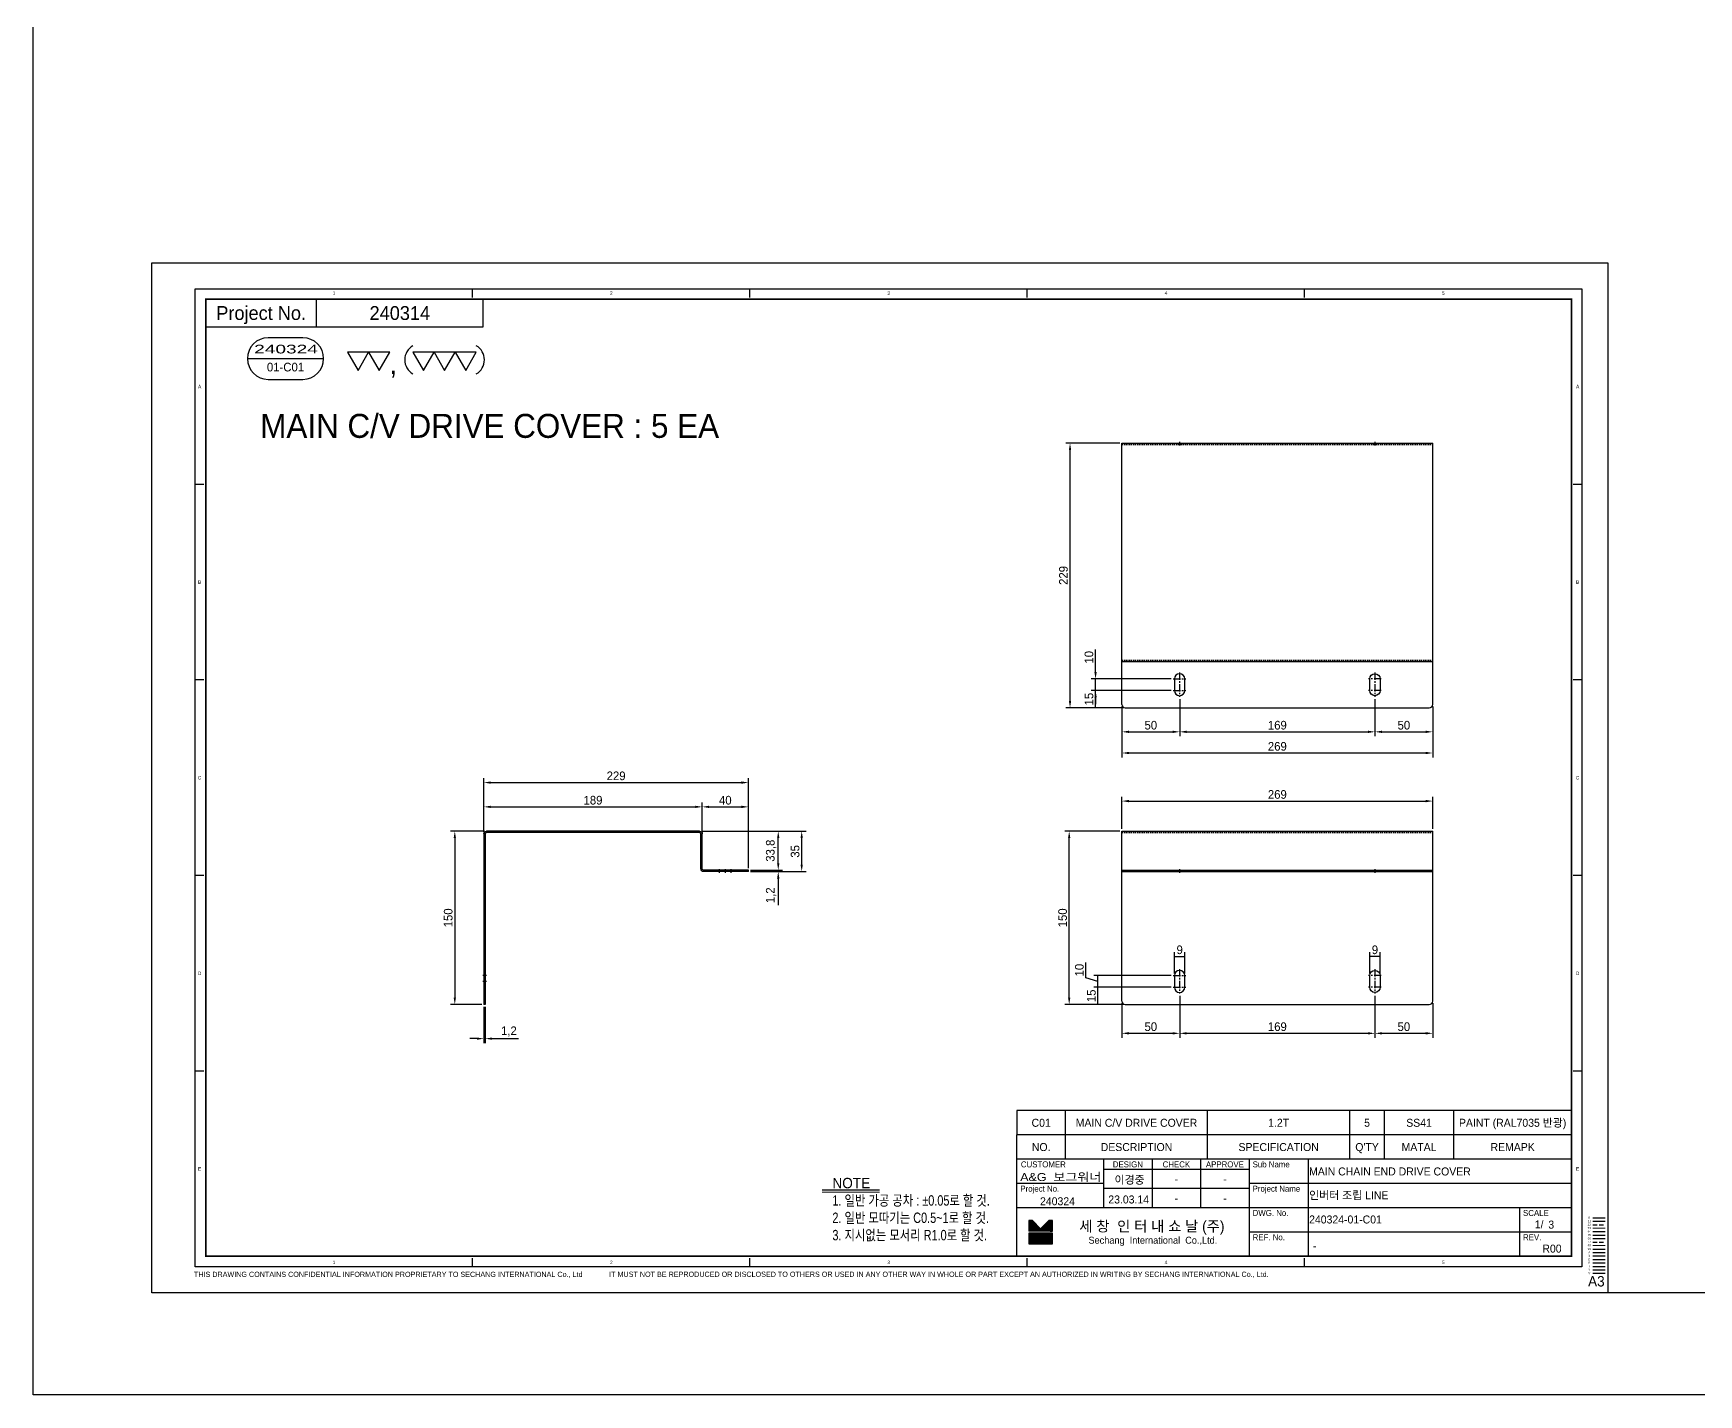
# Model space of a CAD drawing. Header units: inches. Extents: x 0 to 77285, y -118 to 40065.
# Drawn here: x 71242 to 72683, y 7894 to 9072 of the extents above; entities that cross this region are included whole.
import ezdxf
from ezdxf.enums import TextEntityAlignment as Align

# ---------------------------------------------------------------- set-up
doc = ezdxf.new("R2010")
doc.units = ezdxf.units.IN
doc.header["$LTSCALE"] = 5
doc.header["$MEASUREMENT"] = 0
for name, pattern in [('CENTER', [2, 1.25, -0.25, 0.25, -0.25]), ('HIDDEN', [0.375, 0.25, -0.125]), ('PHANTOM', [2.5, 1.25, -0.25, 0.25, -0.25, 0.25, -0.25])]:
    doc.linetypes.add(name, pattern=pattern)
for name, color, linetype in [('11', 1, 'CENTER'), ('22', 2, 'HIDDEN'), ('44', 4, 'Continuous'), ('55', 5, 'Continuous'), ('66', 6, 'PHANTOM'), ('77', 40, 'HIDDEN'), ('99', 181, 'Continuous'), ('A', 8, 'Continuous'), ('B', 123, 'Continuous'), ('D', 3, 'Continuous'), ('G', 231, 'Continuous'), ('T', 3, 'Continuous'), ('VV', 1, 'Continuous'), ('Y', 60, 'Continuous')]:
    doc.layers.add(name, color=color, linetype=linetype)
doc.layers.add('33', color=3, linetype='PHANTOM', lineweight=9)
doc.layers.add('88', color=35, linetype='Continuous', lineweight=5)
doc.styles.add('SCI', font='')
doc.styles.get('SCI').set_extended_font_data('Gulim')
doc.dimstyles.new('SCH', dxfattribs={"dimtxt": 2.5, "dimasz": 2, "dimexe": 1.25, "dimexo": 0.625, "dimtad": 1, "dimdec": 8, "dimtxsty": 'SCI', "dimcen": 2.5, "dimclrd": 4, "dimclre": 4, "dimclrt": 7, "dimadec": 8, "dimazin": 2, "dimtfac": 1, "dimtdec": 8, "dimtmove": 0, "dimatfit": 3, "dimfxl": 1, "dimarcsym": 0})

# ---------------------------------------------------------------- blocks, each defined once
blk = doc.blocks.new('J2')
for p, q in [((0, 2.25), (-2.6, 2.25)), ((-2.6, 2.25), (-1.3, 0)), ((-1.3, 0), (0, 2.25)), ((2.6, 2.25), (0, 2.25)), ((0, 2.25), (1.3, 0)), ((1.3, 0), (2.6, 2.25))]:
    blk.add_line(p, q)
blk = doc.blocks.new('J3')
for p, q in [((-3.9, 2.25), (-2.6, 0)), ((-1.3, 2.25), (-3.9, 2.25)), ((-2.6, 0), (-1.3, 2.25)), ((-1.3, 2.25), (0, 0)), ((1.3, 2.25), (-1.3, 2.25)), ((0, 0), (1.3, 2.25)), ((1.3, 2.25), (2.6, 0)), ((3.9, 2.25), (1.3, 2.25)), ((2.6, 0), (3.9, 2.25))]:
    blk.add_line(p, q)
blk = doc.blocks.new('A$C645fd8c3')
at = {"linetype": 'Continuous'}
h = blk.add_hatch(dxfattribs=at)
h.set_pattern_fill('ANSI31', color=5, scale=0.563055, style=0)
h.set_pattern_definition([(45, (-482.600826, -378.99261), (-0.04976753, 0.04976753), [])])
h.paths.add_polyline_path([(259.73, -279.27), (259.73, -276.17), (258.74, -276.17), (256.35, -278.56), (253.96, -276.17), (252.97, -276.17), (252.97, -279.27)])
h.paths.add_polyline_path([(252.97, -279.83), (252.97, -282.93), (259.73, -282.93), (259.73, -279.83)])
at = {"color": 2}
for p, q in [((12.5, -289.5), (12.5, -7.5)), ((12.5, -7.5), (412.5, -7.5)), ((92.5, -10), (92.5, -7.5)), ((172.5, -10), (172.5, -7.5)), ((252.5, -10), (252.5, -7.5)), ((332.5, -10), (332.5, -7.5)), ((412.5, -7.5), (412.5, -289.5)), ((15, -63.9), (12.5, -63.9)), ((412.5, -63.9), (410, -63.9)), ((15, -120.3), (12.5, -120.3)), ((412.5, -120.3), (410, -120.3)), ((15, -176.7), (12.5, -176.7)), ((412.5, -176.7), (410, -176.7)), ((15, -233.1), (12.5, -233.1)), ((412.5, -233.1), (410, -233.1)), ((92.5, -289.5), (92.5, -287)), ((172.5, -289.5), (172.5, -287)), ((252.5, -289.5), (252.5, -287)), ((332.5, -289.5), (332.5, -287)), ((412.5, -289.5), (12.5, -289.5))]:
    blk.add_line(p, q, dxfattribs=at)
at = {"color": 40}
for p, q in [((47.5, -18.5), (47.5, -10.5)), ((95.5, -18.5), (95.5, -10.5))]:
    blk.add_line(p, q, dxfattribs=at)
at = {"color": 7, "linetype": 'Continuous'}
blk.add_line((27.52, -27.62), (49.52, -27.62), dxfattribs=at)
for p, q in [((409.5, -244.5), (249.5, -244.5)), ((249.5, -244.5), (249.5, -251.5)), ((249.5, -286.5), (249.5, -251.5)), ((409.5, -251.5), (249.5, -251.5)), ((409.5, -258.5), (249.5, -258.5)), ((316.5, -258.5), (316.5, -286.5)), ((316.5, -261.5), (274.5, -261.5)), ((316.5, -267), (274.5, -267)), ((415.59, -275.4), (419.2, -275.4))]:
    blk.add_line(p, q)
at = {"color": 3}
for p, q in [((263.5, -251.5), (263.5, -244.5)), ((304.5, -251.5), (304.5, -244.5)), ((345.5, -251.5), (345.5, -244.5)), ((355.5, -251.5), (355.5, -244.5)), ((375.5, -251.5), (375.5, -244.5)), ((263.5, -258.5), (263.5, -251.5)), ((304.5, -258.5), (304.5, -251.5)), ((345.5, -258.5), (345.5, -251.5)), ((355.5, -258.5), (355.5, -251.5)), ((375.5, -258.5), (375.5, -251.5)), ((274.5, -258.5), (274.5, -272.5)), ((288.5, -258.5), (288.5, -272.5)), ((302.5, -258.5), (302.5, -272.5)), ((333.5, -258.5), (333.5, -286.5)), ((274.5, -265.5), (249.5, -265.5)), ((409.58, -265.5), (316.5, -265.5)), ((409.5, -272.5), (249.5, -272.5)), ((409.58, -279.5), (316.5, -279.5))]:
    blk.add_line(p, q, dxfattribs=at)
at = {"color": 5, "linetype": 'Continuous'}
for p, q in [((252.97, -276.17), (252.97, -279.27)), ((253.96, -276.17), (252.97, -276.17)), ((253.96, -276.17), (256.35, -278.56)), ((258.74, -276.17), (256.35, -278.56)), ((259.73, -276.17), (258.74, -276.17)), ((259.73, -279.27), (259.73, -276.17)), ((259.73, -279.27), (252.97, -279.27)), ((252.97, -279.83), (252.97, -282.93)), ((259.73, -279.83), (252.97, -279.83)), ((252.97, -282.93), (259.73, -282.93)), ((259.73, -282.93), (259.73, -279.83))]:
    blk.add_line(p, q, dxfattribs=at)
at = {"color": 40, "const_width": 0.5}
blk.add_lwpolyline([(15.5, -286.5), (15.5, -10.5), (409.5, -10.5), (409.5, -286.5)], close=True, dxfattribs=at)
at = {"color": 40}
blk.add_lwpolyline([(15.5, -18.5), (95.5, -18.5)], dxfattribs=at)
blk.add_lwpolyline([(33.52, -21.62, 1), (33.52, -33.62), (43.52, -33.62, 1), (43.52, -21.62)], format="xyb", close=True)
at = {"const_width": 0.257}
blk.add_lwpolyline([(193.31, -268.04), (209.91, -268.04)], dxfattribs=at)
at = {"color": 3}
blk.add_lwpolyline([(193.31, -267.35), (209.91, -267.35)], dxfattribs=at)
for centre, start, end in [((77.61, -27.99), 120, 240), ((91.22, -27.99), 300, 60)]:
    blk.add_arc(centre, 4.69, start, end)
at = {"layer": '11'}
blk.add_line((415.59, -276.4), (419.2, -276.4), dxfattribs=at)
at = {"layer": '22'}
blk.add_line((415.59, -277.4), (419.2, -277.4), dxfattribs=at)
at = {"layer": '33'}
blk.add_line((415.59, -278.4), (419.2, -278.4), dxfattribs=at)
at = {"layer": '44'}
blk.add_line((415.59, -279.4), (419.2, -279.4), dxfattribs=at)
at = {"layer": '55'}
blk.add_line((415.59, -280.4), (419.2, -280.4), dxfattribs=at)
at = {"layer": '66'}
blk.add_line((415.59, -281.4), (419.2, -281.4), dxfattribs=at)
at = {"layer": '77'}
blk.add_line((415.59, -282.4), (419.2, -282.4), dxfattribs=at)
at = {"layer": '88'}
blk.add_line((415.59, -283.4), (419.2, -283.4), dxfattribs=at)
at = {"layer": '99'}
blk.add_line((415.59, -284.4), (419.2, -284.4), dxfattribs=at)
at = {"layer": 'A'}
blk.add_line((415.59, -285.4), (419.2, -285.4), dxfattribs=at)
at = {"layer": 'B'}
blk.add_line((415.59, -286.4), (419.2, -286.4), dxfattribs=at)
at = {"layer": 'D'}
blk.add_line((415.59, -287.4), (419.2, -287.4), dxfattribs=at)
at = {"layer": 'Defpoints', "color": 1}
blk.add_lwpolyline([(0, -297), (0, 0), (420, 0), (420, -297)], close=True, dxfattribs=at)
at = {"layer": 'G'}
blk.add_line((415.59, -288.4), (419.2, -288.4), dxfattribs=at)
at = {"layer": 'T'}
for p, q in [((394.5, -272.5), (394.5, -286.5)), ((415.59, -289.4), (419.2, -289.4))]:
    blk.add_line(p, q, dxfattribs=at)
at = {"layer": 'VV'}
blk.add_line((415.59, -291.4), (419.2, -291.4), dxfattribs=at)
at = {"layer": 'Y'}
blk.add_line((415.59, -290.4), (419.2, -290.4), dxfattribs=at)
at = {"xscale": 2.34375, "yscale": 2.34375, "zscale": 2.34375}
for name, p in [('J2', (62.5, -31.03)), ('J3', (84.42, -31.03))]:
    blk.add_blockref(name, p, dxfattribs=at)
at = {"color": 2, "style": 'SCI'}
for s, p in [('1', (52.5, -8.75)), ('2', (132.5, -8.75)), ('3', (212.5, -8.75)), ('4', (292.5, -8.75)), ('5', (372.5, -8.75)), ('A', (13.75, -35.7)), ('A', (411.25, -35.7)), ('B', (13.75, -92.1)), ('B', (411.25, -92.1)), ('C', (13.75, -148.5)), ('C', (411.25, -148.5)), ('D', (13.75, -204.9)), ('D', (411.25, -204.9)), ('E', (13.75, -261.3)), ('E', (411.25, -261.3)), ('E', (411.25, -261.3)), ('1', (52.5, -288.25)), ('2', (132.5, -288.25)), ('3', (212.5, -288.25)), ('4', (292.5, -288.25)), ('5', (372.5, -288.25))]:
    blk.add_text(s, height=1, dxfattribs=at).set_placement(p, align=Align.MIDDLE_CENTER)
at = {"style": 'SCI'}
for s, height, p in [('Project No.', 4, (31.5, -14.5)), (',', 5.86, (69.61, -29.14)), ('NO.', 2.308, (256.5, -255)), ('DESCRIPTION', 2.3077, (284, -255)), ('SPECIFICATION', 2.3077, (325, -255)), ("Q'TY", 2.308, (350.5, -255)), ('MATAL', 2.308, (365.5, -255)), ('REMAPK', 2.308, (392.5, -255)), ('DESIGN', 1.731, (281.5, -260)), ('CHECK', 1.731, (295.5, -260)), ('APPROVE', 1.731, (309.5, -260)), ('이경중', 2.308, (282, -264.44)), ('-', 2.31, (295.5, -264.25)), ('-', 2.31, (309.5, -264.25)), ('세 창  인 터 내 쇼 날 (주)', 3.0296, (288.44, -277.82)), ('0', 0.6, (414.6, -275.37)), ('Sechang  International  Co.,Ltd.', 2.0198, (288.72, -281.87))]:
    blk.add_text(s, height=height, dxfattribs=at).set_placement(p, align=Align.MIDDLE_CENTER)
for s, height, p in [('CUSTOMER', 1.731, (250.65, -260)), ('Sub Name', 1.731, (317.5, -260)), ('Project No.', 1.7308, (250.5, -267)), ('Project Name', 1.7308, (317.5, -267)), ('DWG. No.', 1.731, (317.5, -274)), ('SCALE', 1.731, (395.5, -274)), ('REF. No.', 1.731, (317.5, -281)), ('REV.', 1.731, (395.5, -281))]:
    blk.add_text(s, height=height, dxfattribs=at).set_placement(p, align=Align.MIDDLE_LEFT)
at = {"color": 40, "style": 'SCI'}
for s, height, p in [('-', 2.31, (295.5, -269.75)), ('-', 2.31, (309.5, -269.75)), ('1/', 2.308, (400.15, -277.29))]:
    blk.add_text(s, height=height, dxfattribs=at).set_placement(p, align=Align.MIDDLE_CENTER)
at = {"color": 3, "linetype": 'Continuous', "style": 'SCI'}
for s, p in [('THIS DRAWING CONTAINS CONFIDENTIAL INFORMATION PROPRIETARY TO SECHANG INTERNATIONAL Co., Ltd  ', (12.11, -292.46)), ('IT MUST NOT BE REPRODUCED OR DISCLOSED TO OTHERS OR USED IN ANY OTHER WAY IN WHOLE OR PART EXCEPT AN AUTHORIZED IN WRITING BY SECHANG INTERNATIONAL Co., Ltd.', (131.88, -292.43))]:
    blk.add_text(s, height=1.5, dxfattribs=at).set_placement(p)
at = {"color": 2, "style": 'SCI'}
blk.add_text('A3', height=3, dxfattribs=at).set_placement((419.05, -296.11), align=Align.BOTTOM_RIGHT)
at = {"color": 40, "insert": (196.28, -263.89), "char_height": 3, "attachment_point": 1, "style": 'SCI'}
blk.add_mtext_dynamic_manual_height_columns('NOTE{\\W0.8;\\P1. 일반 가공 공차 : %%P0.05로 할 것.\\P2. 일반 모따기는 C0.5~1로 할 것.\\P3. 지시없는 모서리 R1.0로 할 것.}', width=205.982, gutter_width=1.29, heights=[0], dxfattribs=at)
at = {"layer": '11', "style": 'SCI'}
blk.add_text('11', height=0.6, dxfattribs=at).set_placement((414.6, -276.37), align=Align.MIDDLE_CENTER)
at = {"layer": '22', "style": 'SCI'}
blk.add_text('22', height=0.6, dxfattribs=at).set_placement((414.6, -277.37), align=Align.MIDDLE_CENTER)
at = {"layer": '33', "style": 'SCI'}
blk.add_text('33', height=0.6, dxfattribs=at).set_placement((414.6, -278.37), align=Align.MIDDLE_CENTER)
at = {"layer": '44', "style": 'SCI'}
blk.add_text('44', height=0.6, dxfattribs=at).set_placement((414.6, -279.37), align=Align.MIDDLE_CENTER)
at = {"layer": '55', "style": 'SCI'}
blk.add_text('55', height=0.6, dxfattribs=at).set_placement((414.6, -280.37), align=Align.MIDDLE_CENTER)
at = {"layer": '66', "style": 'SCI'}
blk.add_text('66', height=0.6, dxfattribs=at).set_placement((414.6, -281.37), align=Align.MIDDLE_CENTER)
at = {"layer": '77', "style": 'SCI'}
blk.add_text('77', height=0.6, dxfattribs=at).set_placement((414.6, -282.37), align=Align.MIDDLE_CENTER)
at = {"layer": '88', "style": 'SCI'}
blk.add_text('88', height=0.6, dxfattribs=at).set_placement((414.6, -283.37), align=Align.MIDDLE_CENTER)
at = {"layer": '99', "style": 'SCI'}
blk.add_text('99', height=0.6, dxfattribs=at).set_placement((414.6, -284.37), align=Align.MIDDLE_CENTER)
at = {"layer": 'A', "style": 'SCI'}
blk.add_text('A', height=0.6, dxfattribs=at).set_placement((414.6, -285.37), align=Align.MIDDLE_CENTER)
at = {"layer": 'B', "style": 'SCI'}
blk.add_text('B', height=0.6, dxfattribs=at).set_placement((414.6, -286.37), align=Align.MIDDLE_CENTER)
at = {"layer": 'D', "style": 'SCI'}
blk.add_text('D', height=0.6, dxfattribs=at).set_placement((414.6, -287.37), align=Align.MIDDLE_CENTER)
at = {"layer": 'G', "style": 'SCI'}
blk.add_text('G', height=0.6, dxfattribs=at).set_placement((414.6, -288.37), align=Align.MIDDLE_CENTER)
at = {"layer": 'T', "style": 'SCI'}
blk.add_text('T', height=0.6, dxfattribs=at).set_placement((414.6, -289.37), align=Align.MIDDLE_CENTER)
at = {"layer": 'VV', "style": 'SCI'}
blk.add_text('V', height=0.6, dxfattribs=at).set_placement((414.6, -291.37), align=Align.MIDDLE_CENTER)
at = {"layer": 'Y', "style": 'SCI'}
blk.add_text('Y', height=0.6, dxfattribs=at).set_placement((414.6, -290.37), align=Align.MIDDLE_CENTER)
blk = doc.blocks.new('A$C068b8f6e')
for p, q in [((40, 2.4), (40, 32.6)), ((41.2, 2.4), (41.2, 32.6)), ((42.4, 35), (226.6, 35)), ((42.4, 33.8), (226.6, 33.8)), ((227.8, 32.6), (227.8, -115)), ((229, 32.6), (229, -115)), ((0, 1.2), (38.8, 1.2)), ((0, 0), (0, 1.2)), ((0, 0), (38.8, 0)), ((227.8, -115), (229, -115))]:
    blk.add_line(p, q)
for centre, radius, start, end in [((42.4, 32.6), 2.4, 90, 180), ((42.4, 32.6), 1.2, 90, 180), ((226.6, 32.6), 2.4, 0, 90), ((226.6, 32.6), 1.2, 0, 90), ((38.8, 2.4), 1.2, 270, 0), ((38.8, 2.4), 2.4, 270, 0)]:
    blk.add_arc(centre, radius, start, end)
at = {"layer": '11'}
for p, q in [((15, -1), (15, 2.2)), ((20, -1), (20, 2.2)), ((25, -1), (25, 2.2)), ((226.8, -90), (230, -90)), ((226.8, -95), (230, -95))]:
    blk.add_line(p, q, dxfattribs=at)
at = {"layer": '22'}
for p, q in [((10.5, 0), (10.5, 1.2)), ((29.5, 1.2), (29.5, 0)), ((227.8, -85.5), (229, -85.5)), ((229, -104.5), (227.8, -104.5))]:
    blk.add_line(p, q, dxfattribs=at)
blk = doc.blocks.new('A$Cd8c5ae05')
for p, q in [((-20, 135), (249, 135)), ((-20, -12), (-20, 135)), ((249, -12), (249, 135)), ((-20, 101.2), (249, 101.2)), ((-20, 100), (249, 100)), ((-17, -15), (246, -15))]:
    blk.add_line(p, q)
for points in [[(34.5, 10, 1), (25.5, 10), (25.5, 0, 1), (34.5, 0)], [(194.5, 10, -1), (203.5, 10), (203.5, 0, -1), (194.5, 0)]]:
    blk.add_lwpolyline(points, format="xyb", close=True)
for centre, start, end in [((-17, -12), 180, 270), ((246, -12), 270, 0)]:
    blk.add_arc(centre, 3, start, end)
at = {"layer": '11'}
for p, q in [((30, 102.2), (30, 99)), ((199, 102.2), (199, 99)), ((30, 15.5), (30, -5.5)), ((199, 15.5), (199, -5.5)), ((24.5, 10), (35.5, 10)), ((24.5, 0), (35.5, 0)), ((204.5, 10), (193.5, 10)), ((204.5, 0), (193.5, 0))]:
    blk.add_line(p, q, dxfattribs=at)
at = {"layer": '22'}
for p, q in [((-20, 133.8), (249, 133.8)), ((25.5, 100), (25.5, 101.2)), ((34.5, 101.2), (34.5, 100)), ((194.5, 100), (194.5, 101.2)), ((203.5, 101.2), (203.5, 100))]:
    blk.add_line(p, q, dxfattribs=at)
blk = doc.blocks.new('A$C40692105')
for p, q in [((0, 0), (269, 0)), ((0, -226), (0, 0)), ((269, -226), (269, 0)), ((0, -189), (269, -189)), ((3, -229), (266, -229))]:
    blk.add_line(p, q)
for points in [[(54.5, -204, 1), (45.5, -204), (45.5, -214, 1), (54.5, -214)], [(214.5, -204, -1), (223.5, -204), (223.5, -214, -1), (214.5, -214)]]:
    blk.add_lwpolyline(points, format="xyb", close=True)
for centre, start, end in [((3, -226), 180, 270), ((266, -226), 270, 0)]:
    blk.add_arc(centre, 3, start, end)
at = {"layer": '11'}
for p, q in [((50, 1), (50, -2.2)), ((219, 1), (219, -2.2)), ((50, -198.5), (50, -219.5)), ((219, -198.5), (219, -219.5)), ((44.5, -204), (55.5, -204)), ((44.5, -214), (55.5, -214)), ((224.5, -204), (213.5, -204)), ((224.5, -214), (213.5, -214))]:
    blk.add_line(p, q, dxfattribs=at)
at = {"layer": '22'}
for p, q in [((45.5, -1.2), (45.5, 0)), ((54.5, 0), (54.5, -1.2)), ((0, -1.2), (269, -1.2)), ((214.5, -1.2), (214.5, 0)), ((223.5, 0), (223.5, -1.2)), ((0, -187.8), (269, -187.8))]:
    blk.add_line(p, q, dxfattribs=at)
blk = doc.blocks.new('*D1106')
at = {"color": 4, "lineweight": -2, "transparency": 16777216}
for p, q in [((71632.7, 8381.4), (71603.3, 8381.4)), ((71607, 8375.4), (71607, 8237.4)), ((71630.3, 8231.4), (71603.3, 8231.4))]:
    blk.add_line(p, q, dxfattribs=at)
at = {"color": 4, "transparency": 16777216}
for points in [[(71606, 8375.4), (71608, 8375.4), (71607, 8381.4)], [(71606, 8237.4), (71608, 8237.4), (71607, 8231.4)]]:
    blk.add_solid(points, dxfattribs=at)
at = {"layer": 'Defpoints', "color": 0, "transparency": 16777216}
for p in [(71634.5, 8381.4), (71607, 8231.4), (71632.1, 8231.4)]:
    blk.add_point(p, dxfattribs=at)
at = {"color": 7, "transparency": 16777216, "insert": (71601.3, 8306.4), "char_height": 7.5, "attachment_point": 5, "rotation": 90, "style": 'SCI'}
blk.add_mtext('150', dxfattribs=at)
blk = doc.blocks.new('*D1107')
at = {"color": 4, "lineweight": -2, "transparency": 16777216}
for p, q in [((71632.1, 8380.9), (71632.1, 8427.2)), ((71638.1, 8423.4), (71855.1, 8423.4)), ((71861.1, 8349.5), (71861.1, 8427.2))]:
    blk.add_line(p, q, dxfattribs=at)
at = {"color": 4, "transparency": 16777216}
for points in [[(71638.1, 8424.4), (71638.1, 8422.4), (71632.1, 8423.4)], [(71855.1, 8424.4), (71855.1, 8422.4), (71861.1, 8423.4)]]:
    blk.add_solid(points, dxfattribs=at)
at = {"layer": 'Defpoints', "color": 0, "transparency": 16777216}
for p in [(71861.1, 8423.4), (71632.1, 8379), (71861.1, 8347.6)]:
    blk.add_point(p, dxfattribs=at)
at = {"color": 7, "transparency": 16777216, "insert": (71746.6, 8429.2), "char_height": 7.5, "attachment_point": 5, "style": 'SCI'}
blk.add_mtext('229', dxfattribs=at)
blk = doc.blocks.new('*D1108')
at = {"color": 4, "lineweight": -2, "transparency": 16777216}
for p, q in [((71632.1, 8380.9), (71632.1, 8406.1)), ((71638.1, 8402.4), (71815.1, 8402.4)), ((71821.1, 8380.9), (71821.1, 8406.1))]:
    blk.add_line(p, q, dxfattribs=at)
at = {"color": 4, "transparency": 16777216}
for points in [[(71638.1, 8403.4), (71638.1, 8401.4), (71632.1, 8402.4)], [(71815.1, 8403.4), (71815.1, 8401.4), (71821.1, 8402.4)]]:
    blk.add_solid(points, dxfattribs=at)
at = {"layer": 'Defpoints', "color": 0, "transparency": 16777216}
for p in [(71821.1, 8402.4), (71632.1, 8379), (71821.1, 8379)]:
    blk.add_point(p, dxfattribs=at)
at = {"color": 7, "transparency": 16777216, "insert": (71726.6, 8408.1), "char_height": 7.5, "attachment_point": 5, "style": 'SCI'}
blk.add_mtext('189', dxfattribs=at)
blk = doc.blocks.new('*D1109')
at = {"color": 4, "lineweight": -2, "transparency": 16777216}
for p, q in [((71821.1, 8380.9), (71821.1, 8406.1)), ((71827.1, 8402.4), (71855.1, 8402.4)), ((71861.1, 8349.5), (71861.1, 8406.1))]:
    blk.add_line(p, q, dxfattribs=at)
at = {"color": 4, "transparency": 16777216}
for points in [[(71827.1, 8403.4), (71827.1, 8401.4), (71821.1, 8402.4)], [(71855.1, 8403.4), (71855.1, 8401.4), (71861.1, 8402.4)]]:
    blk.add_solid(points, dxfattribs=at)
at = {"layer": 'Defpoints', "color": 0, "transparency": 16777216}
for p in [(71861.1, 8402.4), (71821.1, 8379), (71861.1, 8347.6)]:
    blk.add_point(p, dxfattribs=at)
at = {"color": 7, "transparency": 16777216, "insert": (71841.1, 8408.1), "char_height": 7.5, "attachment_point": 5, "style": 'SCI'}
blk.add_mtext('40', dxfattribs=at)
blk = doc.blocks.new('*D1110')
at = {"color": 4, "lineweight": -2, "transparency": 16777216}
for p, q in [((71886.9, 8353.6), (71886.9, 8359.6)), ((71863, 8347.6), (71890.7, 8347.6)), ((71863, 8346.4), (71890.7, 8346.4)), ((71886.9, 8347.6), (71886.9, 8346.4)), ((71886.9, 8340.4), (71886.9, 8317.5))]:
    blk.add_line(p, q, dxfattribs=at)
at = {"color": 4, "transparency": 16777216}
for points in [[(71885.9, 8353.6), (71887.9, 8353.6), (71886.9, 8347.6)], [(71885.9, 8340.4), (71887.9, 8340.4), (71886.9, 8346.4)]]:
    blk.add_solid(points, dxfattribs=at)
at = {"layer": 'Defpoints', "color": 0, "transparency": 16777216}
for p in [(71861.1, 8347.6), (71861.1, 8346.4), (71886.9, 8346.4)]:
    blk.add_point(p, dxfattribs=at)
at = {"color": 7, "transparency": 16777216, "insert": (71880.7, 8325.9), "char_height": 7.5, "attachment_point": 5, "rotation": 90, "style": 'SCI'}
blk.add_mtext('1,2', dxfattribs=at)
blk = doc.blocks.new('*D1111')
at = {"color": 4, "lineweight": -2, "transparency": 16777216}
for p, q in [((71820.6, 8381.4), (71911, 8381.4)), ((71907.2, 8352.4), (71907.2, 8375.4)), ((71863, 8346.4), (71911, 8346.4))]:
    blk.add_line(p, q, dxfattribs=at)
at = {"color": 4, "transparency": 16777216}
for points in [[(71906.2, 8375.4), (71908.2, 8375.4), (71907.2, 8381.4)], [(71906.2, 8352.4), (71908.2, 8352.4), (71907.2, 8346.4)]]:
    blk.add_solid(points, dxfattribs=at)
at = {"layer": 'Defpoints', "color": 0, "transparency": 16777216}
for p in [(71818.7, 8381.4), (71907.2, 8381.4), (71861.1, 8346.4)]:
    blk.add_point(p, dxfattribs=at)
at = {"color": 7, "transparency": 16777216, "insert": (71901.5, 8363.9), "char_height": 7.5, "attachment_point": 5, "rotation": 90, "style": 'SCI'}
blk.add_mtext('35', dxfattribs=at)
blk = doc.blocks.new('*D1112')
at = {"color": 4, "lineweight": -2, "transparency": 16777216}
for p, q in [((71632.1, 8229.5), (71632.1, 8198.1)), ((71633.3, 8229.5), (71633.3, 8198.1)), ((71626.1, 8201.9), (71620.1, 8201.9)), ((71632.1, 8201.9), (71633.3, 8201.9)), ((71639.3, 8201.9), (71662.2, 8201.9))]:
    blk.add_line(p, q, dxfattribs=at)
at = {"color": 4, "transparency": 16777216}
for points in [[(71626.1, 8202.9), (71626.1, 8200.9), (71632.1, 8201.9)], [(71639.3, 8202.9), (71639.3, 8200.9), (71633.3, 8201.9)]]:
    blk.add_solid(points, dxfattribs=at)
at = {"layer": 'Defpoints', "color": 0, "transparency": 16777216}
for p in [(71632.1, 8231.4), (71633.3, 8231.4), (71633.3, 8201.9)]:
    blk.add_point(p, dxfattribs=at)
at = {"color": 7, "transparency": 16777216, "insert": (71653.8, 8208), "char_height": 7.5, "attachment_point": 5, "style": 'SCI'}
blk.add_mtext('1,2', dxfattribs=at)
blk = doc.blocks.new('*D1113')
at = {"color": 4, "lineweight": -2, "transparency": 16777216}
for p, q in [((71820.6, 8381.4), (71890.7, 8381.4)), ((71886.9, 8353.6), (71886.9, 8375.4)), ((71863, 8347.6), (71890.7, 8347.6))]:
    blk.add_line(p, q, dxfattribs=at)
at = {"color": 4, "transparency": 16777216}
for points in [[(71885.9, 8375.4), (71887.9, 8375.4), (71886.9, 8381.4)], [(71885.9, 8353.6), (71887.9, 8353.6), (71886.9, 8347.6)]]:
    blk.add_solid(points, dxfattribs=at)
at = {"layer": 'Defpoints', "color": 0, "transparency": 16777216}
for p in [(71818.7, 8381.4), (71886.9, 8381.4), (71861.1, 8347.6)]:
    blk.add_point(p, dxfattribs=at)
at = {"color": 7, "transparency": 16777216, "insert": (71880.7, 8364.5), "char_height": 7.5, "attachment_point": 5, "rotation": 90, "style": 'SCI'}
blk.add_mtext('33,8', dxfattribs=at)
blk = doc.blocks.new('*D1114')
at = {"color": 4, "lineweight": -2, "transparency": 16777216}
for p, q in [((72184.3, 8232.5), (72184.3, 8202.7)), ((72234.3, 8239), (72234.3, 8202.7)), ((72190.3, 8206.5), (72228.3, 8206.5))]:
    blk.add_line(p, q, dxfattribs=at)
at = {"color": 4, "transparency": 16777216}
for points in [[(72190.3, 8207.5), (72190.3, 8205.5), (72184.3, 8206.5)], [(72228.3, 8207.5), (72228.3, 8205.5), (72234.3, 8206.5)]]:
    blk.add_solid(points, dxfattribs=at)
at = {"layer": 'Defpoints', "color": 0, "transparency": 16777216}
for p in [(72184.3, 8234.4), (72234.3, 8240.9), (72234.3, 8206.5)]:
    blk.add_point(p, dxfattribs=at)
at = {"color": 7, "transparency": 16777216, "insert": (72209.3, 8212.2), "char_height": 7.5, "attachment_point": 5, "style": 'SCI'}
blk.add_mtext('50', dxfattribs=at)
blk = doc.blocks.new('*D1115')
at = {"color": 4, "lineweight": -2, "transparency": 16777216}
for p, q in [((72234.3, 8239), (72234.3, 8202.7)), ((72403.3, 8239), (72403.3, 8202.7)), ((72240.3, 8206.5), (72397.3, 8206.5))]:
    blk.add_line(p, q, dxfattribs=at)
at = {"color": 4, "transparency": 16777216}
for points in [[(72240.3, 8207.5), (72240.3, 8205.5), (72234.3, 8206.5)], [(72397.3, 8207.5), (72397.3, 8205.5), (72403.3, 8206.5)]]:
    blk.add_solid(points, dxfattribs=at)
at = {"layer": 'Defpoints', "color": 0, "transparency": 16777216}
for p in [(72234.3, 8240.9), (72403.3, 8240.9), (72403.3, 8206.5)]:
    blk.add_point(p, dxfattribs=at)
at = {"color": 7, "transparency": 16777216, "insert": (72318.8, 8212.2), "char_height": 7.5, "attachment_point": 5, "style": 'SCI'}
blk.add_mtext('169', dxfattribs=at)
blk = doc.blocks.new('*D1116')
at = {"color": 4, "lineweight": -2, "transparency": 16777216}
for p, q in [((72403.3, 8239), (72403.3, 8202.7)), ((72453.3, 8232.5), (72453.3, 8202.7)), ((72409.3, 8206.5), (72447.3, 8206.5))]:
    blk.add_line(p, q, dxfattribs=at)
at = {"color": 4, "transparency": 16777216}
for points in [[(72409.3, 8207.5), (72409.3, 8205.5), (72403.3, 8206.5)], [(72447.3, 8207.5), (72447.3, 8205.5), (72453.3, 8206.5)]]:
    blk.add_solid(points, dxfattribs=at)
at = {"layer": 'Defpoints', "color": 0, "transparency": 16777216}
for p in [(72403.3, 8240.9), (72453.3, 8234.4), (72453.3, 8206.5)]:
    blk.add_point(p, dxfattribs=at)
at = {"color": 7, "transparency": 16777216, "insert": (72428.3, 8212.2), "char_height": 7.5, "attachment_point": 5, "style": 'SCI'}
blk.add_mtext('50', dxfattribs=at)
blk = doc.blocks.new('*D1162')
at = {"color": 4, "lineweight": -2, "transparency": 16777216}
for p, q in [((72229.8, 8258.3), (72229.8, 8276.8)), ((72229.8, 8273), (72238.8, 8273)), ((72238.8, 8258.3), (72238.8, 8276.8))]:
    blk.add_line(p, q, dxfattribs=at)
at = {"layer": 'Defpoints', "color": 0, "transparency": 16777216}
for p in [(72238.8, 8273), (72229.8, 8256.4), (72238.8, 8256.4)]:
    blk.add_point(p, dxfattribs=at)
at = {"color": 7, "transparency": 16777216, "insert": (72234.3, 8278.7), "char_height": 7.5, "attachment_point": 5, "style": 'SCI'}
blk.add_mtext('9', dxfattribs=at)
blk = doc.blocks.new('*D1163')
at = {"color": 4, "lineweight": -2, "transparency": 16777216}
for p, q in [((72398.8, 8258.3), (72398.8, 8276.8)), ((72407.8, 8273), (72398.8, 8273)), ((72407.8, 8258.3), (72407.8, 8276.8))]:
    blk.add_line(p, q, dxfattribs=at)
at = {"layer": 'Defpoints', "color": 0, "transparency": 16777216}
for p in [(72398.8, 8273), (72398.8, 8256.4), (72407.8, 8256.4)]:
    blk.add_point(p, dxfattribs=at)
at = {"color": 7, "transparency": 16777216, "insert": (72403.3, 8278.7), "char_height": 7.5, "attachment_point": 5, "style": 'SCI'}
blk.add_mtext('9', dxfattribs=at)
blk = doc.blocks.new('*D1164')
at = {"color": 4, "lineweight": -2, "transparency": 16777216}
for p, q in [((72226.9, 8246.4), (72159.9, 8246.4)), ((72163.6, 8231.4), (72163.6, 8246.4)), ((72185.4, 8231.4), (72159.9, 8231.4))]:
    blk.add_line(p, q, dxfattribs=at)
at = {"layer": 'Defpoints', "color": 0, "transparency": 16777216}
for p in [(72163.6, 8246.4), (72228.8, 8246.4), (72187.3, 8231.4)]:
    blk.add_point(p, dxfattribs=at)
at = {"color": 7, "transparency": 16777216, "insert": (72157.9, 8238.9), "char_height": 7.5, "attachment_point": 5, "rotation": 90, "style": 'SCI'}
blk.add_mtext('15', dxfattribs=at)
blk = doc.blocks.new('*D1165')
at = {"color": 4, "lineweight": -2, "transparency": 16777216}
for p, q in [((72153.2, 8254.5), (72153.2, 8267.9)), ((72163.6, 8251.4), (72153.2, 8254.5)), ((72226.9, 8256.4), (72159.9, 8256.4)), ((72226.9, 8246.4), (72159.9, 8246.4)), ((72163.6, 8246.4), (72163.6, 8256.4)), ((72163.6, 8246.4), (72163.6, 8256.4))]:
    blk.add_line(p, q, dxfattribs=at)
at = {"layer": 'Defpoints', "color": 0, "transparency": 16777216}
for p in [(72163.6, 8256.4), (72228.8, 8256.4), (72228.8, 8246.4)]:
    blk.add_point(p, dxfattribs=at)
at = {"color": 7, "transparency": 16777216, "insert": (72147.5, 8261.2), "char_height": 7.5, "attachment_point": 5, "rotation": 90, "style": 'SCI'}
blk.add_mtext('10', dxfattribs=at)
blk = doc.blocks.new('*D1166')
at = {"color": 4, "lineweight": -2, "transparency": 16777216}
for p, q in [((72182.4, 8381.4), (72135, 8381.4)), ((72138.7, 8237.4), (72138.7, 8375.4)), ((72185.4, 8231.4), (72135, 8231.4))]:
    blk.add_line(p, q, dxfattribs=at)
at = {"color": 4, "transparency": 16777216}
for points in [[(72137.7, 8375.4), (72139.7, 8375.4), (72138.7, 8381.4)], [(72137.7, 8237.4), (72139.7, 8237.4), (72138.7, 8231.4)]]:
    blk.add_solid(points, dxfattribs=at)
at = {"layer": 'Defpoints', "color": 0, "transparency": 16777216}
for p in [(72138.7, 8381.4), (72184.3, 8381.4), (72187.3, 8231.4)]:
    blk.add_point(p, dxfattribs=at)
at = {"color": 7, "transparency": 16777216, "insert": (72133, 8306.4), "char_height": 7.5, "attachment_point": 5, "rotation": 90, "style": 'SCI'}
blk.add_mtext('150', dxfattribs=at)
blk = doc.blocks.new('*D1167')
at = {"color": 4, "lineweight": -2, "transparency": 16777216}
for p, q in [((72184.3, 8383.3), (72184.3, 8411.1)), ((72190.3, 8407.4), (72447.3, 8407.4)), ((72453.3, 8383.3), (72453.3, 8411.1))]:
    blk.add_line(p, q, dxfattribs=at)
at = {"color": 4, "transparency": 16777216}
for points in [[(72190.3, 8408.4), (72190.3, 8406.4), (72184.3, 8407.4)], [(72447.3, 8408.4), (72447.3, 8406.4), (72453.3, 8407.4)]]:
    blk.add_solid(points, dxfattribs=at)
at = {"layer": 'Defpoints', "color": 0, "transparency": 16777216}
for p in [(72453.3, 8407.4), (72184.3, 8381.4), (72453.3, 8381.4)]:
    blk.add_point(p, dxfattribs=at)
at = {"color": 7, "transparency": 16777216, "insert": (72318.8, 8413.1), "char_height": 7.5, "attachment_point": 5, "style": 'SCI'}
blk.add_mtext('269', dxfattribs=at)
blk = doc.blocks.new('*D1168')
at = {"color": 4, "lineweight": -2, "transparency": 16777216}
for p, q in [((72226.9, 8503.1), (72157.8, 8503.1)), ((72161.5, 8488.1), (72161.5, 8503.1)), ((72185.4, 8488.1), (72157.8, 8488.1))]:
    blk.add_line(p, q, dxfattribs=at)
at = {"layer": 'Defpoints', "color": 0, "transparency": 16777216}
for p in [(72161.5, 8503.1), (72228.8, 8503.1), (72187.3, 8488.1)]:
    blk.add_point(p, dxfattribs=at)
at = {"color": 7, "transparency": 16777216, "insert": (72155.8, 8495.6), "char_height": 7.5, "attachment_point": 5, "rotation": 90, "style": 'SCI'}
blk.add_mtext('15', dxfattribs=at)
blk = doc.blocks.new('*D1169')
at = {"color": 4, "lineweight": -2, "transparency": 16777216}
for p, q in [((72161.5, 8519.1), (72161.5, 8538.5)), ((72226.9, 8513.1), (72157.8, 8513.1)), ((72226.9, 8503.1), (72157.8, 8503.1)), ((72161.5, 8503.1), (72161.5, 8513.1)), ((72161.5, 8497.1), (72161.5, 8491.1))]:
    blk.add_line(p, q, dxfattribs=at)
at = {"color": 4, "transparency": 16777216}
for points in [[(72160.5, 8519.1), (72162.5, 8519.1), (72161.5, 8513.1)], [(72160.5, 8497.1), (72162.5, 8497.1), (72161.5, 8503.1)]]:
    blk.add_solid(points, dxfattribs=at)
at = {"layer": 'Defpoints', "color": 0, "transparency": 16777216}
for p in [(72161.5, 8513.1), (72228.8, 8513.1), (72228.8, 8503.1)]:
    blk.add_point(p, dxfattribs=at)
at = {"color": 7, "transparency": 16777216, "insert": (72155.8, 8531.8), "char_height": 7.5, "attachment_point": 5, "rotation": 90, "style": 'SCI'}
blk.add_mtext('10', dxfattribs=at)
blk = doc.blocks.new('*D1170')
at = {"color": 4, "lineweight": -2, "transparency": 16777216}
for p, q in [((72182.4, 8717.1), (72135.7, 8717.1)), ((72139.4, 8494.1), (72139.4, 8711.1)), ((72185.4, 8488.1), (72135.7, 8488.1))]:
    blk.add_line(p, q, dxfattribs=at)
at = {"color": 4, "transparency": 16777216}
for points in [[(72138.4, 8711.1), (72140.4, 8711.1), (72139.4, 8717.1)], [(72138.4, 8494.1), (72140.4, 8494.1), (72139.4, 8488.1)]]:
    blk.add_solid(points, dxfattribs=at)
at = {"layer": 'Defpoints', "color": 0, "transparency": 16777216}
for p in [(72139.4, 8717.1), (72184.3, 8717.1), (72187.3, 8488.1)]:
    blk.add_point(p, dxfattribs=at)
at = {"color": 7, "transparency": 16777216, "insert": (72133.7, 8602.6), "char_height": 7.5, "attachment_point": 5, "rotation": 90, "style": 'SCI'}
blk.add_mtext('229', dxfattribs=at)
blk = doc.blocks.new('*D1171')
at = {"color": 4, "lineweight": -2, "transparency": 16777216}
for p, q in [((72184.3, 8489.2), (72184.3, 8463.5)), ((72234.3, 8495.7), (72234.3, 8463.5)), ((72190.3, 8467.3), (72228.3, 8467.3))]:
    blk.add_line(p, q, dxfattribs=at)
at = {"color": 4, "transparency": 16777216}
for points in [[(72190.3, 8468.3), (72190.3, 8466.3), (72184.3, 8467.3)], [(72228.3, 8468.3), (72228.3, 8466.3), (72234.3, 8467.3)]]:
    blk.add_solid(points, dxfattribs=at)
at = {"layer": 'Defpoints', "color": 0, "transparency": 16777216}
for p in [(72184.3, 8491.1), (72234.3, 8497.6), (72234.3, 8467.3)]:
    blk.add_point(p, dxfattribs=at)
at = {"color": 7, "transparency": 16777216, "insert": (72209.3, 8473), "char_height": 7.5, "attachment_point": 5, "style": 'SCI'}
blk.add_mtext('50', dxfattribs=at)
blk = doc.blocks.new('*D1172')
at = {"color": 4, "lineweight": -2, "transparency": 16777216}
for p, q in [((72234.3, 8495.7), (72234.3, 8463.5)), ((72403.3, 8495.7), (72403.3, 8463.5)), ((72240.3, 8467.3), (72397.3, 8467.3))]:
    blk.add_line(p, q, dxfattribs=at)
at = {"color": 4, "transparency": 16777216}
for points in [[(72240.3, 8468.3), (72240.3, 8466.3), (72234.3, 8467.3)], [(72397.3, 8468.3), (72397.3, 8466.3), (72403.3, 8467.3)]]:
    blk.add_solid(points, dxfattribs=at)
at = {"layer": 'Defpoints', "color": 0, "transparency": 16777216}
for p in [(72234.3, 8497.6), (72403.3, 8497.6), (72403.3, 8467.3)]:
    blk.add_point(p, dxfattribs=at)
at = {"color": 7, "transparency": 16777216, "insert": (72318.8, 8473), "char_height": 7.5, "attachment_point": 5, "style": 'SCI'}
blk.add_mtext('169', dxfattribs=at)
blk = doc.blocks.new('*D1173')
at = {"color": 4, "lineweight": -2, "transparency": 16777216}
for p, q in [((72403.3, 8495.7), (72403.3, 8463.5)), ((72453.3, 8489.2), (72453.3, 8463.5)), ((72409.3, 8467.3), (72447.3, 8467.3))]:
    blk.add_line(p, q, dxfattribs=at)
at = {"color": 4, "transparency": 16777216}
for points in [[(72409.3, 8468.3), (72409.3, 8466.3), (72403.3, 8467.3)], [(72447.3, 8468.3), (72447.3, 8466.3), (72453.3, 8467.3)]]:
    blk.add_solid(points, dxfattribs=at)
at = {"layer": 'Defpoints', "color": 0, "transparency": 16777216}
for p in [(72403.3, 8497.6), (72453.3, 8491.1), (72453.3, 8467.3)]:
    blk.add_point(p, dxfattribs=at)
at = {"color": 7, "transparency": 16777216, "insert": (72428.3, 8473), "char_height": 7.5, "attachment_point": 5, "style": 'SCI'}
blk.add_mtext('50', dxfattribs=at)
blk = doc.blocks.new('*D1174')
at = {"color": 4, "lineweight": -2, "transparency": 16777216}
for p, q in [((72184.3, 8489.2), (72184.3, 8445.2)), ((72453.3, 8489.2), (72453.3, 8445.2)), ((72190.3, 8449), (72447.3, 8449))]:
    blk.add_line(p, q, dxfattribs=at)
at = {"color": 4, "transparency": 16777216}
for points in [[(72190.3, 8450), (72190.3, 8448), (72184.3, 8449)], [(72447.3, 8450), (72447.3, 8448), (72453.3, 8449)]]:
    blk.add_solid(points, dxfattribs=at)
at = {"layer": 'Defpoints', "color": 0, "transparency": 16777216}
for p in [(72184.3, 8491.1), (72453.3, 8491.1), (72453.3, 8449)]:
    blk.add_point(p, dxfattribs=at)
at = {"color": 7, "transparency": 16777216, "insert": (72318.8, 8454.7), "char_height": 7.5, "attachment_point": 5, "style": 'SCI'}
blk.add_mtext('269', dxfattribs=at)

msp = doc.modelspace()

# ---------------------------------------------------------------- linework, layer by layer
msp.add_line((72699.88684104, 7982.10531392), (72604.93503237, 7982.10531392))
msp.add_lwpolyline([(71242.24907534, 10249.29398059), (77285.27826116, 10249.29398059), (77285.27826116, 7893.88231842), (71242.24907534, 7893.88231842)], close=True)

# ---------------------------------------------------------------- block references
at = {"color": 3, "xscale": 3, "yscale": 3, "zscale": 3}
msp.add_blockref('A$C645fd8c3', (71344.93503237, 8873.10531392), dxfattribs=at)
for name, p in [('A$C40692105', (72184.25715827, 8717.08470147)), ('A$Cd8c5ae05', (72204.25715827, 8246.37925244))]:
    msp.add_blockref(name, p)
at = {"xscale": -1}
msp.add_blockref('A$C068b8f6e', (71861.14132118, 8346.37925244), dxfattribs=at)

# ---------------------------------------------------------------- texts
at = {"style": 'SCI'}
for s, height, p in [('240314', 12, (71559.43503237, 8829.60531392)), ('01-C01', 7.5, (71460.50666164, 8782.85556589)), ('MAIN C/V DRIVE COVER : 5 EA', 20.7692307692, (71637.17423098, 8731.99550992)), ('C01', 6.923076923, (72114.43503237, 8129.10531392)), ('MAIN C/V DRIVE COVER', 6.9230769231, (72196.93503237, 8129.10531392)), ('1.2T', 6.923076923, (72319.93503237, 8129.10531392)), ('5', 6.92307692, (72396.43503237, 8129.10531392)), ('SS41', 6.923076923, (72441.43503237, 8129.10531392)), ('PAINT (RAL7035 반광)', 6.9230769231, (72522.43503237, 8129.10531392))]:
    msp.add_text(s, height=height, dxfattribs=at).set_placement(p, align=Align.MIDDLE_CENTER)
at = {"style": 'SCI', "width": 1.564927}
msp.add_text('240324', height=7.5, dxfattribs=at).set_placement((71433.36967284, 8794.66935114), (71488.50678035, 8794.66935114), align=Align.FIT)
at = {"color": 40, "style": 'SCI', "width": 1.12551}
msp.add_text('A&G_보그워너', height=6.923076923, dxfattribs=at).set_placement((72096.30752663, 8078.69218315), (72166.45618744, 8078.69218315), align=Align.FIT)
at = {"color": 40, "style": 'SCI'}
for s, height, p in [('MAIN CHAIN END DRIVE COVER', 6.9230769231, (72346.29618634, 8086.99287337)), ('인버터 조립 LINE', 6.9230769231, (72346.29618634, 8066.45441183)), ('240324-01-C01', 6.9230769231, (72346.29618634, 8045.45441183)), ('3', 6.92307692, (72553.30685118, 8041.00916008)), ('-', 6.92307692, (72349.62219375, 8022.60531392))]:
    msp.add_text(s, height=height, dxfattribs=at).set_placement(p, align=Align.MIDDLE_LEFT)
for s, p in [('240324', (72128.56460011, 8061.20146777)), ('23.03.14', (72190.16377763, 8062.75916008)), ('R00', (72556.47349391, 8020.23992931))]:
    msp.add_text(s, height=6.923076923, dxfattribs=at).set_placement(p, align=Align.MIDDLE_CENTER)

# ---------------------------------------------------------------- dimensions: what is measured, and where the dimension line sits
for base, p1, p2, override, picture, middle in [((72139.4237091946, 8717.0847014668), (72187.257158265, 8488.0847014668), (72184.257158265, 8717.0847014668), {"dimscale": 3, "dimcen": 1}, '*D1170', (72133.7038356926, 8602.5847014667)), ((72161.5366127798, 8513.0847014668), (72228.757158265, 8503.0847014668), (72228.757158265, 8513.0847014668), {"dimscale": 3, "dimcen": 1}, '*D1169', (72155.8067525934, 8531.8032434108)), ((72161.5366127798, 8503.0847014668), (72187.257158265, 8488.0847014668), (72228.757158265, 8503.0847014668), {"dimscale": 3, "dimcen": 1}, '*D1168', (72155.8067525933, 8495.5847014667)), ((71607.036837415, 8231.3792524386), (71634.5413211808, 8381.3792524386), (71632.1413211808, 8231.3792524386), {"dimscale": 3, "dimcen": 1}, '*D1106', (71601.3069772285, 8306.3792524386)), ((71907.2188129162, 8381.3792524386), (71861.1413211808, 8346.3792524386), (71818.7413211808, 8381.3792524386), {"dimscale": 3, "dimcen": 1}, '*D1111', (71901.4989394142, 8363.8792524386)), ((71886.902694216, 8381.3792524386), (71861.1413211808, 8347.5792524386), (71818.7413211808, 8381.3792524386), {"dimscale": 3, "dimcen": 1}, '*D1113', (71880.7184398884, 8364.4792524386)), ((72138.7173048607, 8381.3792524386), (72187.257158265, 8231.3792524386), (72184.257158265, 8381.3792524386), {"dimscale": 3, "dimcen": 1}, '*D1166', (72132.9874446743, 8306.3792524386)), ((71886.90269422, 8346.37925244), (71861.14132118, 8347.57925244), (71861.14132118, 8346.37925244), {"dimscale": 3, "dimcen": 1}, '*D1110', (71880.71344655, 8325.93800743)), ((72163.6400890511, 8256.3792524386), (72228.757158265, 8246.3792524386), (72228.757158265, 8256.3792524386), {"dimscale": 3, "dimcen": 1, "dimtmove": 1}, '*D1165', (72147.4928686783, 8256.3794604945)), ((72163.6400890511, 8246.3792524386), (72187.257158265, 8231.3792524386), (72228.757158265, 8246.3792524386), {"dimscale": 3, "dimcen": 1}, '*D1164', (72157.9102288647, 8238.8792524386))]:
    dim = msp.add_linear_dim(base=base, p1=p1, p2=p2, angle=90, dimstyle='SCH', override=override)
    dim.commit()
    dim.dimension.update_dxf_attribs({"geometry": picture, "text_midpoint": middle})
for base, p1, p2, override, picture, middle in [((72234.257158265, 8467.2768712421), (72184.257158265, 8491.0847014668), (72234.257158265, 8497.5847014668), {"dimscale": 3, "dimcen": 1}, '*D1171', (72209.257158265, 8472.9967447441)), ((72453.257158265, 8448.9689162885), (72184.257158265, 8491.0847014668), (72453.257158265, 8491.0847014668), {"dimscale": 3, "dimcen": 1}, '*D1174', (72318.757158265, 8454.6887897905)), ((72403.257158265, 8467.2768712421), (72234.257158265, 8497.5847014668), (72403.257158265, 8497.5847014668), {"dimscale": 3, "dimcen": 1, "dimtmove": 1}, '*D1172', (72318.757158265, 8473.0067314286)), ((72453.257158265, 8467.2768712421), (72403.257158265, 8497.5847014668), (72453.257158265, 8491.0847014668), {"dimscale": 3, "dimcen": 1, "dimtmove": 1}, '*D1173', (72428.257158265, 8472.9967447441)), ((71861.1413211809, 8423.4302912257), (71632.1413211808, 8378.9792524386), (71861.1413211809, 8347.5792524386), {"dimscale": 3, "dimcen": 1}, '*D1107', (71746.6413211808, 8429.1501647277)), ((72453.257158265, 8407.3911899371), (72184.257158265, 8381.3792524386), (72453.257158265, 8381.3792524386), {"dimscale": 3, "dimcen": 1}, '*D1167', (72318.757158265, 8413.1110634391)), ((71821.1413211808, 8402.3570985928), (71632.1413211808, 8378.9792524386), (71821.1413211808, 8378.9792524386), {"dimscale": 3, "dimcen": 1}, '*D1108', (71726.6413211808, 8408.0869587792)), ((71861.1413211809, 8402.3570985928), (71821.1413211808, 8378.9792524386), (71861.1413211809, 8347.5792524386), {"dimscale": 3, "dimcen": 1, "dimtmove": 1}, '*D1109', (71841.1413211808, 8408.081965437)), ((72238.757158265, 8273.0012169259), (72229.757158265, 8256.3792524386), (72238.757158265, 8256.3792524386), {"dimscale": 3, "dimcen": 1}, '*D1162', (72234.257158265, 8278.7210904279)), ((72398.757158265, 8273.0012169259), (72407.757158265, 8256.3792524386), (72398.757158265, 8256.3792524386), {"dimscale": 3, "dimcen": 1}, '*D1163', (72403.257158265, 8278.7210904279)), ((71633.34132118, 8201.85669623), (71632.14132118, 8231.37925244), (71633.34132118, 8231.37925244), {"dimscale": 3, "dimcen": 1}, '*D1112', (71653.78256619, 8208.0459439)), ((72234.257158265, 8206.4989130632), (72184.257158265, 8234.3792524386), (72234.257158265, 8240.8792524386), {"dimscale": 3, "dimcen": 1}, '*D1114', (72209.257158265, 8212.2187865652)), ((72403.257158265, 8206.4989130632), (72234.257158265, 8240.8792524386), (72403.257158265, 8240.8792524386), {"dimscale": 3, "dimcen": 1, "dimtmove": 1}, '*D1115', (72318.757158265, 8212.2287732496)), ((72453.257158265, 8206.4989130632), (72403.257158265, 8240.8792524386), (72453.257158265, 8234.3792524386), {"dimscale": 3, "dimcen": 1, "dimtmove": 1}, '*D1116', (72428.257158265, 8212.2187865652))]:
    dim = msp.add_linear_dim(base=base, p1=p1, p2=p2, dimstyle='SCH', override=override)
    dim.commit()
    dim.dimension.update_dxf_attribs({"geometry": picture, "text_midpoint": middle})

doc.saveas('drawing.dxf')
